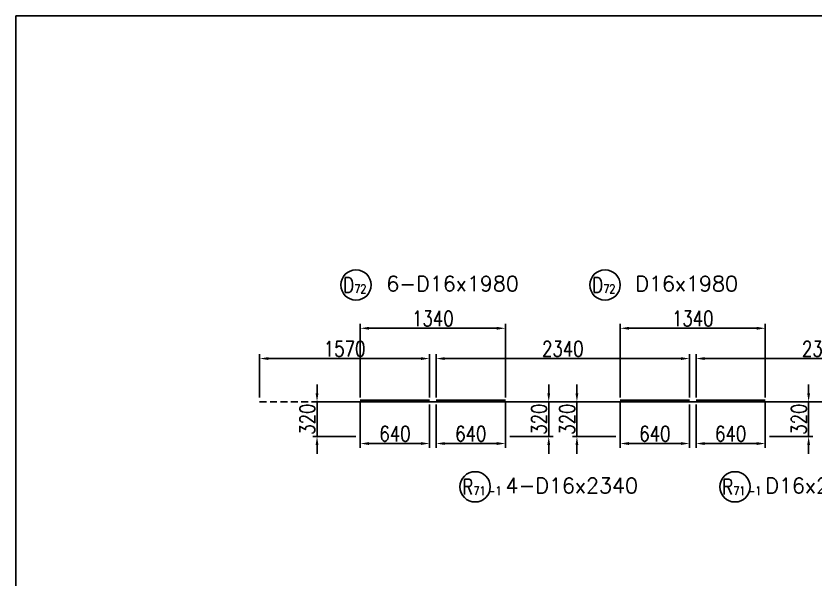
# Model space of a CAD drawing. Header units: millimetres. Extents: x -41433 to 131500, y -94900 to 39745.
# Drawn here: x 100000 to 107379, y 25506 to 30708 of the extents above; entities that cross this region are included whole.
import ezdxf
from ezdxf.enums import TextEntityAlignment as Align

# ---------------------------------------------------------------- set-up
doc = ezdxf.new("R2010")
doc.units = ezdxf.units.MM
doc.header["$LTSCALE"] = 160
doc.header["$MEASUREMENT"] = 0
doc.linetypes.add('DASHED', pattern=[0.75, 0.5, -0.25])
doc.layers.get('DEFPOINTS').update_dxf_attribs({"color": 53, "linetype": 'CONTINUOUS'})
for name, color, linetype in [('DIM', 6, 'CONTINUOUS'), ('DIM-L', 6, 'CONTINUOUS'), ('TEKKIN-L', 2, 'CONTINUOUS'), ('TEKKIN-R', 3, 'CONTINUOUS'), ('TEXT', 4, 'CONTINUOUS'), ('TEXT-文字', 4, 'CONTINUOUS')]:
    doc.layers.add(name, color=color, linetype=linetype)
doc.styles.add('DIM-TEXT', font='ROMANS', dxfattribs={"width": 0.8, "bigfont": 'EXTFONT'})
doc.styles.add('MSゴシック', font='')
doc.styles.add('romans', font='romans.shx', dxfattribs={"bigfont": 'extfont.shx'})
doc.styles.get('MSゴシック').set_extended_font_data('MS Gothic')
doc.dimstyles.new('DIM40', dxfattribs={"dimscale": 40, "dimtxt": 3.5, "dimasz": 2, "dimexe": 1, "dimexo": 1, "dimgap": 0.5, "dimtad": 1, "dimdec": 0, "dimzin": 9, "dimdsep": 46, "dimtxsty": 'DIM-TEXT', "dimcen": 0, "dimclrt": 4, "dimaunit": 1, "dimadec": 4, "dimazin": 0, "dimtfac": 1, "dimtdec": 0, "dimtix": 1, "dimtmove": 2, "dimatfit": 0, "dimfxl": 1, "dimlwd": -1, "dimlwe": -1, "dimarcsym": 0})

# ---------------------------------------------------------------- blocks, each defined once
blk = doc.blocks.new('*D267')
at = {"layer": 'DEFPOINTS', "color": 0, "ltscale": 0.8, "transparency": 16777216}
for p in [(106280, 27157.8), (106920, 27157.8), (106920, 26757.8)]:
    blk.add_point(p, dxfattribs=at)
at = {"layer": 'DIM', "color": 0, "ltscale": 0.8, "transparency": 16777216}
for p, q in [((106280, 27117.8), (106280, 26717.8)), ((106920, 27117.8), (106920, 26717.8)), ((106360, 26757.8), (106840, 26757.8))]:
    blk.add_line(p, q, dxfattribs=at)
for points in [[(106360, 26771.1), (106360, 26744.5), (106280, 26757.8)], [(106840, 26771.1), (106840, 26744.5), (106920, 26757.8)]]:
    blk.add_solid(points, dxfattribs=at)
at = {"layer": 'DIM', "color": 4, "ltscale": 0.8, "transparency": 16777216, "insert": (106600, 26847.8), "char_height": 140, "attachment_point": 5, "style": 'DIM-TEXT'}
blk.add_mtext('640', dxfattribs=at)
blk = doc.blocks.new('*D268')
at = {"layer": 'DEFPOINTS', "color": 0, "ltscale": 0.8, "transparency": 16777216}
for p in [(105580, 27157.8), (106220, 27157.8), (105580, 26757.8)]:
    blk.add_point(p, dxfattribs=at)
at = {"layer": 'DIM', "color": 0, "ltscale": 0.8, "transparency": 16777216}
for p, q in [((105580, 27117.8), (105580, 26717.8)), ((106220, 27117.8), (106220, 26717.8)), ((106140, 26757.8), (105660, 26757.8))]:
    blk.add_line(p, q, dxfattribs=at)
for points in [[(105660, 26771.1), (105660, 26744.5), (105580, 26757.8)], [(106140, 26771.1), (106140, 26744.5), (106220, 26757.8)]]:
    blk.add_solid(points, dxfattribs=at)
at = {"layer": 'DIM', "color": 4, "ltscale": 0.8, "transparency": 16777216, "insert": (105900, 26847.8), "char_height": 140, "attachment_point": 5, "style": 'DIM-TEXT'}
blk.add_mtext('640', dxfattribs=at)
blk = doc.blocks.new('*D269')
at = {"layer": 'DEFPOINTS', "color": 0, "ltscale": 0.8, "transparency": 16777216}
for p in [(106920, 27822.8), (105580, 27142.8), (106920, 27142.8)]:
    blk.add_point(p, dxfattribs=at)
at = {"layer": 'DIM', "color": 0, "ltscale": 0.8, "transparency": 16777216}
for p, q in [((105580, 27182.8), (105580, 27862.8)), ((105660, 27822.8), (106840, 27822.8)), ((106920, 27182.8), (106920, 27862.8))]:
    blk.add_line(p, q, dxfattribs=at)
for points in [[(105660, 27836.1), (105660, 27809.5), (105580, 27822.8)], [(106840, 27836.1), (106840, 27809.5), (106920, 27822.8)]]:
    blk.add_solid(points, dxfattribs=at)
at = {"layer": 'DIM', "color": 4, "ltscale": 0.8, "transparency": 16777216, "insert": (106250, 27912.8), "char_height": 140, "attachment_point": 5, "style": 'DIM-TEXT'}
blk.add_mtext('1340', dxfattribs=at)
blk = doc.blocks.new('*D273')
at = {"layer": 'DEFPOINTS', "color": 0, "ltscale": 0.8, "transparency": 16777216}
for p in [(103880, 27157.8), (104520, 27157.8), (104520, 26757.8)]:
    blk.add_point(p, dxfattribs=at)
at = {"layer": 'DIM', "color": 0, "ltscale": 0.8, "transparency": 16777216}
for p, q in [((103880, 27117.8), (103880, 26717.8)), ((104520, 27117.8), (104520, 26717.8)), ((103960, 26757.8), (104440, 26757.8))]:
    blk.add_line(p, q, dxfattribs=at)
for points in [[(103960, 26771.1), (103960, 26744.5), (103880, 26757.8)], [(104440, 26771.1), (104440, 26744.5), (104520, 26757.8)]]:
    blk.add_solid(points, dxfattribs=at)
at = {"layer": 'DIM', "color": 4, "ltscale": 0.8, "transparency": 16777216, "insert": (104200, 26847.8), "char_height": 140, "attachment_point": 5, "style": 'DIM-TEXT'}
blk.add_mtext('640', dxfattribs=at)
blk = doc.blocks.new('*D274')
at = {"layer": 'DEFPOINTS', "color": 0, "ltscale": 0.8, "transparency": 16777216}
for p in [(103180, 27157.8), (103820, 27157.8), (103180, 26757.8)]:
    blk.add_point(p, dxfattribs=at)
at = {"layer": 'DIM', "color": 0, "ltscale": 0.8, "transparency": 16777216}
for p, q in [((103180, 27117.8), (103180, 26717.8)), ((103820, 27117.8), (103820, 26717.8)), ((103740, 26757.8), (103260, 26757.8))]:
    blk.add_line(p, q, dxfattribs=at)
for points in [[(103260, 26771.1), (103260, 26744.5), (103180, 26757.8)], [(103740, 26771.1), (103740, 26744.5), (103820, 26757.8)]]:
    blk.add_solid(points, dxfattribs=at)
at = {"layer": 'DIM', "color": 4, "ltscale": 0.8, "transparency": 16777216, "insert": (103500, 26847.8), "char_height": 140, "attachment_point": 5, "style": 'DIM-TEXT'}
blk.add_mtext('640', dxfattribs=at)
blk = doc.blocks.new('*D275')
at = {"layer": 'DEFPOINTS', "color": 0, "ltscale": 0.8, "transparency": 16777216}
for p in [(104520, 27822.8), (103180, 27142.8), (104520, 27142.8)]:
    blk.add_point(p, dxfattribs=at)
at = {"layer": 'DIM', "color": 0, "ltscale": 0.8, "transparency": 16777216}
for p, q in [((103180, 27182.8), (103180, 27862.8)), ((103260, 27822.8), (104440, 27822.8)), ((104520, 27182.8), (104520, 27862.8))]:
    blk.add_line(p, q, dxfattribs=at)
for points in [[(103260, 27836.1), (103260, 27809.5), (103180, 27822.8)], [(104440, 27836.1), (104440, 27809.5), (104520, 27822.8)]]:
    blk.add_solid(points, dxfattribs=at)
at = {"layer": 'DIM', "color": 4, "ltscale": 0.8, "transparency": 16777216, "insert": (103850, 27912.8), "char_height": 140, "attachment_point": 5, "style": 'DIM-TEXT'}
blk.add_mtext('1340', dxfattribs=at)
blk = doc.blocks.new('*D277')
at = {"layer": 'DEFPOINTS', "color": 0, "ltscale": 0.8, "transparency": 16777216}
for p in [(108620, 27542.8), (106280, 27142.8), (108620, 27142.8)]:
    blk.add_point(p, dxfattribs=at)
at = {"layer": 'DIM', "color": 0, "ltscale": 0.8, "transparency": 16777216}
for p, q in [((106280, 27182.8), (106280, 27582.8)), ((106360, 27542.8), (108540, 27542.8)), ((108620, 27182.8), (108620, 27582.8))]:
    blk.add_line(p, q, dxfattribs=at)
for points in [[(106360, 27556.1), (106360, 27529.5), (106280, 27542.8)], [(108540, 27556.1), (108540, 27529.5), (108620, 27542.8)]]:
    blk.add_solid(points, dxfattribs=at)
at = {"layer": 'DIM', "color": 4, "ltscale": 0.8, "transparency": 16777216, "insert": (107450, 27632.8), "char_height": 140, "attachment_point": 5, "style": 'DIM-TEXT'}
blk.add_mtext('2340', dxfattribs=at)
blk = doc.blocks.new('*D278')
at = {"layer": 'DEFPOINTS', "color": 0, "ltscale": 0.8, "transparency": 16777216}
for p in [(106220, 27542.8), (103880, 27142.8), (106220, 27142.8)]:
    blk.add_point(p, dxfattribs=at)
at = {"layer": 'DIM', "color": 0, "ltscale": 0.8, "transparency": 16777216}
for p, q in [((103880, 27182.8), (103880, 27582.8)), ((103960, 27542.8), (106140, 27542.8)), ((106220, 27182.8), (106220, 27582.8))]:
    blk.add_line(p, q, dxfattribs=at)
for points in [[(103960, 27556.1), (103960, 27529.5), (103880, 27542.8)], [(106140, 27556.1), (106140, 27529.5), (106220, 27542.8)]]:
    blk.add_solid(points, dxfattribs=at)
at = {"layer": 'DIM', "color": 4, "ltscale": 0.8, "transparency": 16777216, "insert": (105050, 27632.8), "char_height": 140, "attachment_point": 5, "style": 'DIM-TEXT'}
blk.add_mtext('2340', dxfattribs=at)
blk = doc.blocks.new('*D279')
at = {"layer": 'DEFPOINTS', "color": 0, "ltscale": 0.8, "transparency": 16777216}
for p in [(103820, 27542.8), (102250, 27142.8), (103820, 27142.8)]:
    blk.add_point(p, dxfattribs=at)
at = {"layer": 'DIM', "color": 0, "ltscale": 0.8, "transparency": 16777216}
for p, q in [((102250, 27182.8), (102250, 27582.8)), ((102330, 27542.8), (103740, 27542.8)), ((103820, 27182.8), (103820, 27582.8))]:
    blk.add_line(p, q, dxfattribs=at)
for points in [[(102330, 27556.1), (102330, 27529.5), (102250, 27542.8)], [(103740, 27556.1), (103740, 27529.5), (103820, 27542.8)]]:
    blk.add_solid(points, dxfattribs=at)
at = {"layer": 'DIM', "color": 4, "ltscale": 0.8, "transparency": 16777216, "insert": (103035, 27632.8), "char_height": 140, "attachment_point": 5, "style": 'DIM-TEXT'}
blk.add_mtext('1570', dxfattribs=at)
blk = doc.blocks.new('加工図文字列（JR）')
at = {"layer": 'TEXT-文字', "color": 6}
blk.add_circle((0, 0), 3.5, dxfattribs=at)
at = {"layer": 'DEFPOINTS', "ltscale": 100, "style": 'MSゴシック'}
for tag, p in [('加工図_圧接鉄筋', (57.81, -4.14)), ('加工図_圧接個数', (62.62, -4.14)), ('加工図_加工形状', (68.3, -4.14)), ('加工図_施工分け2', (73.3, -4.14))]:
    blk.add_attdef(tag, text='', height=4, dxfattribs=at).set_placement(p, align=Align.BOTTOM_LEFT)
at = {"layer": 'TEXT-文字', "color": 4, "style": 'romans', "width": 0.8}
for tag, height, p in [('加工図_平均長', 3.5, (33.63, 3.03)), ('加工図_副記号', 2, (0.5, 0)), ('加工図_文字列', 3.5, (7, -2.5))]:
    blk.add_attdef(tag, text='', height=height, dxfattribs=at).set_placement(p, align=Align.BOTTOM_LEFT)
at = {"layer": 'TEXT-文字', "color": 4, "ltscale": 100, "style": 'romans', "width": 0.8}
blk.add_attdef('加工図_施工分け', text='', height=3.5, dxfattribs=at).set_placement((-5.5, 0), align=Align.MIDDLE_RIGHT)
at = {"layer": 'TEXT-文字', "color": 4, "style": 'romans', "width": 0.8}
blk.add_attdef('加工図_主記号', text='', height=3.5, dxfattribs=at).set_placement((-1.7, 0), align=Align.MIDDLE_CENTER)
for tag, p in [('加工図_番号', (1, -2.5)), ('加工図_枝番', (4.5, -2.5))]:
    blk.add_attdef(tag, text='', height=2, dxfattribs=at).set_placement(p, align=Align.BOTTOM_CENTER)
blk = doc.blocks.new('*D462')
at = {"layer": 'DEFPOINTS', "color": 0, "transparency": 16777216}
for p in [(102780, 27142.8), (103180, 27142.8), (103180, 26822.8)]:
    blk.add_point(p, dxfattribs=at)
at = {"layer": 'DIM', "color": 0, "transparency": 16777216}
for p, q in [((102780, 27222.8), (102780, 27302.8)), ((103140, 27142.8), (102740, 27142.8)), ((102780, 26822.8), (102780, 27142.8)), ((103140, 26822.8), (102740, 26822.8)), ((102780, 26742.8), (102780, 26662.8))]:
    blk.add_line(p, q, dxfattribs=at)
for points in [[(102766.7, 27222.8), (102793.3, 27222.8), (102780, 27142.8)], [(102766.7, 26742.8), (102793.3, 26742.8), (102780, 26822.8)]]:
    blk.add_solid(points, dxfattribs=at)
at = {"layer": 'DIM', "color": 4, "transparency": 16777216, "insert": (102690, 26982.8), "char_height": 140, "attachment_point": 5, "rotation": 90, "style": 'DIM-TEXT'}
blk.add_mtext('320', dxfattribs=at)
blk = doc.blocks.new('*D463')
at = {"layer": 'DEFPOINTS', "color": 0, "transparency": 16777216}
for p in [(105180, 27142.8), (105580, 27142.8), (105580, 26822.8)]:
    blk.add_point(p, dxfattribs=at)
at = {"layer": 'DIM', "color": 0, "transparency": 16777216}
for p, q in [((105180, 27222.8), (105180, 27302.8)), ((105540, 27142.8), (105140, 27142.8)), ((105180, 26822.8), (105180, 27142.8)), ((105540, 26822.8), (105140, 26822.8)), ((105180, 26742.8), (105180, 26662.8))]:
    blk.add_line(p, q, dxfattribs=at)
for points in [[(105166.7, 27222.8), (105193.3, 27222.8), (105180, 27142.8)], [(105166.7, 26742.8), (105193.3, 26742.8), (105180, 26822.8)]]:
    blk.add_solid(points, dxfattribs=at)
at = {"layer": 'DIM', "color": 4, "transparency": 16777216, "insert": (105090, 26982.8), "char_height": 140, "attachment_point": 5, "rotation": 90, "style": 'DIM-TEXT'}
blk.add_mtext('320', dxfattribs=at)
blk = doc.blocks.new('*D654')
at = {"layer": 'DEFPOINTS', "color": 0, "transparency": 16777216}
for p in [(104520, 27142.8), (104920, 27142.8), (104520, 26822.8)]:
    blk.add_point(p, dxfattribs=at)
at = {"layer": 'DIM', "color": 0, "transparency": 16777216}
for p, q in [((104920, 27222.8), (104920, 27302.8)), ((104560, 27142.8), (104960, 27142.8)), ((104920, 26822.8), (104920, 27142.8)), ((104560, 26822.8), (104960, 26822.8)), ((104920, 26742.8), (104920, 26662.8))]:
    blk.add_line(p, q, dxfattribs=at)
for points in [[(104906.7, 27222.8), (104933.3, 27222.8), (104920, 27142.8)], [(104906.7, 26742.8), (104933.3, 26742.8), (104920, 26822.8)]]:
    blk.add_solid(points, dxfattribs=at)
at = {"layer": 'DIM', "color": 4, "transparency": 16777216, "insert": (104830, 26982.8), "char_height": 140, "attachment_point": 5, "rotation": 90, "style": 'DIM-TEXT'}
blk.add_mtext('320', dxfattribs=at)
blk = doc.blocks.new('*D655')
at = {"layer": 'DEFPOINTS', "color": 0, "transparency": 16777216}
for p in [(106920, 27142.8), (107320, 27142.8), (106920, 26822.8)]:
    blk.add_point(p, dxfattribs=at)
at = {"layer": 'DIM', "color": 0, "transparency": 16777216}
for p, q in [((107320, 27222.8), (107320, 27302.8)), ((106960, 27142.8), (107360, 27142.8)), ((107320, 26822.8), (107320, 27142.8)), ((106960, 26822.8), (107360, 26822.8)), ((107320, 26742.8), (107320, 26662.8))]:
    blk.add_line(p, q, dxfattribs=at)
for points in [[(107306.7, 27222.8), (107333.3, 27222.8), (107320, 27142.8)], [(107306.7, 26742.8), (107333.3, 26742.8), (107320, 26822.8)]]:
    blk.add_solid(points, dxfattribs=at)
at = {"layer": 'DIM', "color": 4, "transparency": 16777216, "insert": (107230, 26982.8), "char_height": 140, "attachment_point": 5, "rotation": 90, "style": 'DIM-TEXT'}
blk.add_mtext('320', dxfattribs=at)

msp = doc.modelspace()

# ---------------------------------------------------------------- linework, layer by layer
at = {"layer": 'DEFPOINTS', "flags": 128}
msp.add_lwpolyline([(100000, 16250), (125115.53, 16250), (125115.53, 30708.35), (100000, 30708.35)], close=True, dxfattribs=at)
at = {"layer": 'TEKKIN-L', "linetype": 'DASHED', "ltscale": 0.8}
msp.add_line((102250, 27142.8), (103820, 27142.8), dxfattribs=at)
at = {"layer": 'TEKKIN-L', "ltscale": 0.8}
for p, q in [((103180, 27142.8), (104520, 27142.8)), ((103180, 27142.8), (103180, 26822.8)), ((103880, 27142.8), (106220, 27142.8)), ((104520, 27142.8), (104520, 26822.8)), ((105580, 27142.8), (106920, 27142.8)), ((105580, 27142.8), (105580, 26822.8)), ((106280, 27142.8), (108620, 27142.8)), ((106920, 27142.8), (106920, 26822.8))]:
    msp.add_line(p, q, dxfattribs=at)
at = {"layer": 'TEKKIN-R', "ltscale": 0.8}
for p, q in [((103180, 27157.8), (103820, 27157.8)), ((104520, 27157.8), (103880, 27157.8)), ((105580, 27157.8), (106220, 27157.8)), ((106920, 27157.8), (106280, 27157.8))]:
    msp.add_line(p, q, dxfattribs=at)

# ---------------------------------------------------------------- block references
at = {"layer": 'DIM-L', "ltscale": 0.8}
ref = msp.add_blockref('加工図文字列（JR）', (103140, 28222.8), dxfattribs=dict(at, xscale=40, yscale=40, zscale=40))
ref.add_attrib('加工図_主記号', 'D', dxfattribs={"layer": 'TEXT', "height": 140, "style": 'romans', "width": 0.8}).set_placement((103072, 28222.8), align=Align.MIDDLE_CENTER)
ref.add_attrib('加工図_番号', '72', dxfattribs={"layer": 'TEXT', "height": 80, "style": 'romans', "width": 0.8}).set_placement((103180, 28122.8), align=Align.BOTTOM_CENTER)
ref.add_attrib('加工図_文字列', '6-D16x1980', dxfattribs={"layer": 'TEXT', "height": 140, "style": 'romans'}).set_placement((103420, 28122.8), align=Align.BOTTOM_LEFT)
ref = msp.add_blockref('加工図文字列（JR）', (105440, 28222.8), dxfattribs=dict(at, xscale=40, yscale=40, zscale=40))
ref.add_attrib('加工図_主記号', 'D', dxfattribs={"layer": 'TEXT', "height": 140, "style": 'romans', "width": 0.8}).set_placement((105372, 28222.8), align=Align.MIDDLE_CENTER)
ref.add_attrib('加工図_番号', '72', dxfattribs={"layer": 'TEXT', "height": 80, "style": 'romans', "width": 0.8}).set_placement((105480, 28122.8), align=Align.BOTTOM_CENTER)
ref.add_attrib('加工図_文字列', 'D16x1980', dxfattribs={"layer": 'TEXT', "height": 140, "style": 'romans'}).set_placement((105720, 28122.8), align=Align.BOTTOM_LEFT)
ref = msp.add_blockref('加工図文字列（JR）', (104240, 26357.8), dxfattribs=dict(at, xscale=40, yscale=40, zscale=40))
ref.add_attrib('加工図_主記号', 'R', dxfattribs={"layer": 'TEXT', "height": 140, "style": 'romans', "width": 0.8}).set_placement((104172, 26357.8), align=Align.MIDDLE_CENTER)
ref.add_attrib('加工図_番号', '71', dxfattribs={"layer": 'TEXT', "height": 80, "style": 'romans', "width": 0.8}).set_placement((104280, 26257.8), align=Align.BOTTOM_CENTER)
ref.add_attrib('加工図_枝番', '-1', dxfattribs={"layer": 'TEXT', "height": 80, "style": 'romans', "width": 0.8}).set_placement((104420, 26257.8), align=Align.BOTTOM_CENTER)
ref.add_attrib('加工図_文字列', '4-D16x2340', dxfattribs={"layer": 'TEXT', "height": 140, "style": 'romans'}).set_placement((104520, 26257.8), align=Align.BOTTOM_LEFT)
ref = msp.add_blockref('加工図文字列（JR）', (106640, 26357.8), dxfattribs=dict(at, xscale=40, yscale=40, zscale=40))
ref.add_attrib('加工図_主記号', 'R', dxfattribs={"layer": 'TEXT', "height": 140, "style": 'romans', "width": 0.8}).set_placement((106572, 26357.8), align=Align.MIDDLE_CENTER)
ref.add_attrib('加工図_番号', '71', dxfattribs={"layer": 'TEXT', "height": 80, "style": 'romans', "width": 0.8}).set_placement((106680, 26257.8), align=Align.BOTTOM_CENTER)
ref.add_attrib('加工図_枝番', '-1', dxfattribs={"layer": 'TEXT', "height": 80, "style": 'romans', "width": 0.8}).set_placement((106820, 26257.8), align=Align.BOTTOM_CENTER)
ref.add_attrib('加工図_文字列', 'D16x2340', dxfattribs={"layer": 'TEXT', "height": 140, "style": 'romans'}).set_placement((106920, 26257.8), align=Align.BOTTOM_LEFT)

# ---------------------------------------------------------------- dimensions: what is measured, and where the dimension line sits
at = {"layer": 'DIM', "ltscale": 0.8}
for p1, p2, distance, picture, middle in [((103180, 27142.8), (104520, 27142.8), 680, '*D275', (103850, 27912.8)), ((105580, 27142.8), (106920, 27142.8), 680, '*D269', (106250, 27912.8)), ((102250, 27142.8), (103820, 27142.8), 400, '*D279', (103035, 27632.8)), ((103880, 27142.8), (106220, 27142.8), 400, '*D278', (105050, 27632.8)), ((106280, 27142.8), (108620, 27142.8), 400, '*D277', (107450, 27632.8)), ((103820, 27157.8), (103180, 27157.8), 400, '*D274', (103500, 26847.8)), ((103880, 27157.8), (104520, 27157.8), -400, '*D273', (104200, 26847.8)), ((106220, 27157.8), (105580, 27157.8), 400, '*D268', (105900, 26847.8)), ((106280, 27157.8), (106920, 27157.8), -400, '*D267', (106600, 26847.8))]:
    dim = msp.add_aligned_dim(p1=p1, p2=p2, distance=distance, dimstyle='DIM40', dxfattribs=at)
    dim.commit()
    dim.dimension.update_dxf_attribs({"geometry": picture, "text_midpoint": middle})
at = {"layer": 'DIM'}
for p1, p2, distance, picture, middle in [((103180, 26822.8), (103180, 27142.8), 400, '*D462', (102690, 26982.8)), ((104520, 26822.8), (104520, 27142.8), -400, '*D654', (104830, 26982.8)), ((105580, 26822.8), (105580, 27142.8), 400, '*D463', (105090, 26982.8)), ((106920, 26822.8), (106920, 27142.8), -400, '*D655', (107230, 26982.8))]:
    dim = msp.add_aligned_dim(p1=p1, p2=p2, distance=distance, dimstyle='DIM40', override={"dimfxl": 0, "dimarcsym": 2}, dxfattribs=at)
    dim.commit()
    dim.dimension.update_dxf_attribs({"geometry": picture, "text_midpoint": middle})

doc.saveas('drawing.dxf')
